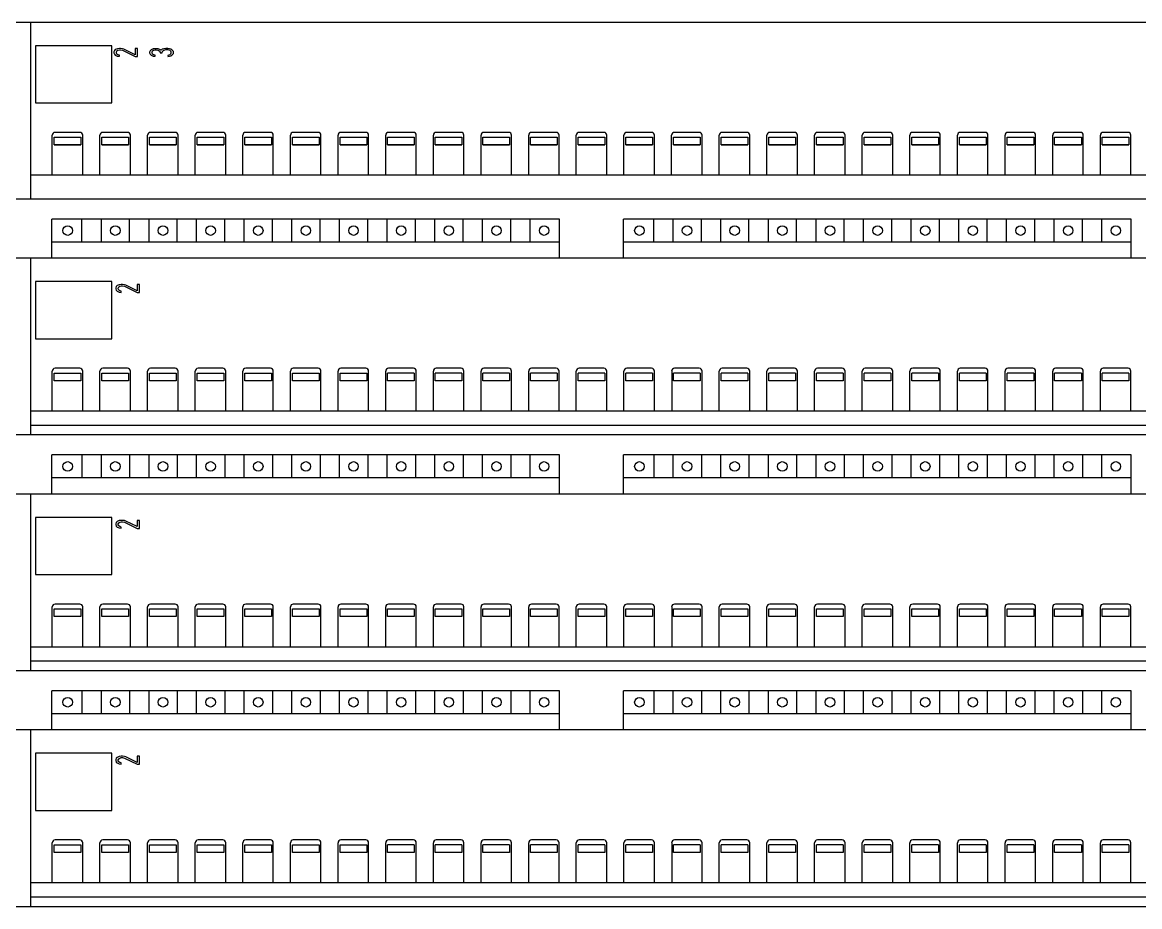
# Model space of a CAD drawing. Extents: x 10 to 610, y -247 to 1644.
# Drawn here: x 213.6 to 235.41, y 119.01 to 136.27 of the extents above; entities that cross this region are included whole.
import ezdxf

# ---------------------------------------------------------------- set-up
doc = ezdxf.new("R2010")
doc.units = 0
doc.header["$LTSCALE"] = 5
doc.header["$MEASUREMENT"] = 0
doc.layers.get('0').update_dxf_attribs({"linetype": 'CONTINUOUS'})

# ---------------------------------------------------------------- blocks, each defined once
blk = doc.blocks.new('L50')
at = {"color": 7, "linetype": 'Continuous'}
for p, q in [((285.5, 239.4), (-1.5, 239.4)), ((22.6, 220.85), (22.6, 239.4)), ((31.1, 236.95), (23.1, 236.95)), ((23.1, 236.95), (23.1, 230.95)), ((31.1, 230.95), (31.1, 236.95)), ((31.38, 236.45), (31.32, 236.31)), ((31.32, 236.31), (31.32, 236.21)), ((31.32, 236.21), (31.38, 236.05)), ((31.48, 236.54), (31.38, 236.45)), ((31.38, 236.05), (31.48, 235.95)), ((31.7, 236.63), (31.48, 236.54)), ((31.48, 235.95), (31.69, 235.86)), ((31.59, 236.28), (31.64, 236.4)), ((31.59, 236.19), (31.59, 236.28)), ((31.64, 236.07), (31.59, 236.19)), ((31.64, 236.4), (31.75, 236.47)), ((31.75, 236), (31.64, 236.07)), ((31.91, 236.66), (31.7, 236.63)), ((31.7, 235.86), (31.91, 235.84)), ((31.75, 236.47), (31.91, 236.52)), ((31.91, 235.95), (31.75, 236)), ((32.02, 236.66), (31.91, 236.66)), ((31.91, 236.52), (32.02, 236.52)), ((31.91, 235.84), (31.91, 235.95)), ((32.23, 236.63), (32.02, 236.66)), ((32.02, 236.52), (32.23, 236.47)), ((32.39, 236.59), (32.23, 236.63)), ((32.23, 236.47), (33.56, 235.81)), ((33.56, 236), (32.39, 236.59)), ((33.82, 236.66), (33.56, 236.66)), ((33.56, 236.66), (33.56, 236)), ((33.56, 235.81), (33.82, 235.81)), ((33.82, 235.81), (33.82, 236.66)), ((35.07, 236.26), (35.07, 236.21)), ((35.07, 236.21), (35.13, 236.05)), ((35.13, 236.42), (35.08, 236.27)), ((35.23, 236.52), (35.13, 236.43)), ((35.13, 236.05), (35.23, 235.95)), ((35.23, 235.95), (35.44, 235.86)), ((35.45, 236.61), (35.24, 236.52)), ((35.34, 236.28), (35.39, 236.4)), ((35.34, 236.19), (35.34, 236.28)), ((35.39, 236.07), (35.34, 236.19)), ((35.39, 236.4), (35.5, 236.47)), ((35.5, 236), (35.39, 236.07)), ((35.66, 236.63), (35.45, 236.61)), ((35.45, 235.86), (35.66, 235.84)), ((35.5, 236.47), (35.66, 236.52)), ((35.66, 235.95), (35.5, 236)), ((35.77, 236.63), (35.66, 236.63)), ((35.66, 236.52), (35.77, 236.52)), ((35.66, 235.84), (35.66, 235.95)), ((35.98, 236.61), (35.77, 236.63)), ((35.77, 236.52), (35.98, 236.47)), ((36.14, 236.56), (35.98, 236.61)), ((35.98, 236.47), (36.09, 236.42)), ((36.09, 236.42), (36.19, 236.28)), ((36.3, 236.47), (36.14, 236.56)), ((36.19, 236.28), (36.19, 236.19)), ((36.19, 236.19), (36.4, 236.19)), ((36.4, 236.59), (36.3, 236.47)), ((36.56, 236.63), (36.4, 236.59)), ((36.4, 236.28), (36.46, 236.42)), ((36.4, 236.19), (36.4, 236.28)), ((36.46, 236.42), (36.56, 236.49)), ((36.78, 236.66), (36.56, 236.63)), ((36.56, 236.49), (36.78, 236.54)), ((36.99, 236.66), (36.78, 236.66)), ((36.78, 236.54), (36.99, 236.54)), ((37.15, 236.63), (36.99, 236.66)), ((36.99, 236.54), (37.1, 236.52)), ((37.1, 235.95), (36.99, 235.93)), ((36.99, 235.93), (36.99, 235.84)), ((36.99, 235.81), (37.15, 235.84)), ((37.1, 236.52), (37.2, 236.47)), ((37.2, 236), (37.1, 235.95)), ((37.31, 236.59), (37.15, 236.63)), ((37.15, 235.84), (37.3, 235.88)), ((37.2, 236.47), (37.26, 236.42)), ((37.26, 236.05), (37.2, 236)), ((37.26, 236.42), (37.31, 236.31)), ((37.31, 236.16), (37.26, 236.05)), ((37.42, 236.52), (37.31, 236.59)), ((37.31, 236.31), (37.31, 236.16)), ((37.31, 235.88), (37.42, 235.95)), ((37.52, 236.42), (37.42, 236.52)), ((37.42, 235.95), (37.52, 236.05)), ((37.57, 236.33), (37.52, 236.42)), ((37.52, 236.05), (37.57, 236.14)), ((37.57, 236.14), (37.57, 236.33)), ((23.1, 230.95), (31.1, 230.95)), ((24.86, 223.35), (24.86, 227.55)), ((27.76, 227.85), (25.16, 227.85)), ((28.06, 223.35), (28.06, 227.55)), ((29.86, 223.35), (29.86, 227.55)), ((32.76, 227.85), (30.16, 227.85)), ((33.06, 223.35), (33.06, 227.55)), ((34.86, 223.35), (34.86, 227.55)), ((37.76, 227.85), (35.16, 227.85)), ((38.06, 223.35), (38.06, 227.55)), ((39.86, 223.35), (39.86, 227.55)), ((42.76, 227.85), (40.16, 227.85)), ((43.06, 223.35), (43.06, 227.55)), ((44.86, 223.35), (44.86, 227.55)), ((47.76, 227.85), (45.16, 227.85)), ((48.06, 223.35), (48.06, 227.55)), ((49.86, 223.35), (49.86, 227.55)), ((52.76, 227.85), (50.16, 227.85)), ((53.06, 223.35), (53.06, 227.55)), ((54.86, 223.35), (54.86, 227.55)), ((57.76, 227.85), (55.16, 227.85)), ((58.06, 223.35), (58.06, 227.55)), ((59.86, 223.35), (59.86, 227.55)), ((62.76, 227.85), (60.16, 227.85)), ((63.06, 223.35), (63.06, 227.55)), ((64.86, 223.35), (64.86, 227.55)), ((67.76, 227.85), (65.16, 227.85)), ((68.06, 223.35), (68.06, 227.55)), ((69.86, 223.35), (69.86, 227.55)), ((72.76, 227.85), (70.16, 227.85)), ((73.06, 223.35), (73.06, 227.55)), ((74.86, 223.35), (74.86, 227.55)), ((77.76, 227.85), (75.16, 227.85)), ((78.06, 223.35), (78.06, 227.55)), ((79.86, 223.35), (79.86, 227.55)), ((82.76, 227.85), (80.16, 227.85)), ((83.06, 223.35), (83.06, 227.55)), ((84.86, 223.35), (84.86, 227.55)), ((87.76, 227.85), (85.16, 227.85)), ((88.06, 223.35), (88.06, 227.55)), ((89.86, 223.35), (89.86, 227.55)), ((92.76, 227.85), (90.16, 227.85)), ((93.06, 223.35), (93.06, 227.55)), ((94.86, 223.35), (94.86, 227.55)), ((97.76, 227.85), (95.16, 227.85)), ((98.06, 223.35), (98.06, 227.55)), ((99.86, 223.35), (99.86, 227.55)), ((102.76, 227.85), (100.16, 227.85)), ((103.06, 223.35), (103.06, 227.55)), ((104.86, 223.35), (104.86, 227.55)), ((107.76, 227.85), (105.16, 227.85)), ((108.06, 223.35), (108.06, 227.55)), ((109.86, 223.35), (109.86, 227.55)), ((112.76, 227.85), (110.16, 227.85)), ((113.06, 223.35), (113.06, 227.55)), ((114.86, 223.35), (114.86, 227.55)), ((117.76, 227.85), (115.16, 227.85)), ((118.06, 223.35), (118.06, 227.55)), ((119.86, 223.35), (119.86, 227.55)), ((122.76, 227.85), (120.16, 227.85)), ((123.06, 223.35), (123.06, 227.55)), ((124.86, 223.35), (124.86, 227.55)), ((127.76, 227.85), (125.16, 227.85)), ((128.06, 223.35), (128.06, 227.55)), ((129.86, 223.35), (129.86, 227.55)), ((132.76, 227.85), (130.16, 227.85)), ((133.06, 223.35), (133.06, 227.55)), ((134.86, 223.35), (134.86, 227.55)), ((137.76, 227.85), (135.16, 227.85)), ((138.06, 223.35), (138.06, 227.55)), ((25.06, 227.37), (27.86, 227.37)), ((25.06, 227.35), (27.86, 227.35)), ((25.06, 226.55), (25.06, 227.35)), ((27.86, 226.55), (25.06, 226.55)), ((27.86, 226.53), (25.06, 226.53)), ((27.86, 227.35), (27.86, 226.55)), ((30.06, 227.37), (32.86, 227.37)), ((30.06, 227.35), (32.86, 227.35)), ((30.06, 226.55), (30.06, 227.35)), ((32.86, 226.55), (30.06, 226.55)), ((32.86, 226.53), (30.06, 226.53)), ((32.86, 227.35), (32.86, 226.55)), ((35.06, 227.37), (37.86, 227.37)), ((35.06, 227.35), (37.86, 227.35)), ((35.06, 226.55), (35.06, 227.35)), ((37.86, 226.55), (35.06, 226.55)), ((37.86, 226.53), (35.06, 226.53)), ((37.86, 227.35), (37.86, 226.55)), ((40.06, 227.37), (42.86, 227.37)), ((40.06, 227.35), (42.86, 227.35)), ((40.06, 226.55), (40.06, 227.35)), ((42.86, 226.55), (40.06, 226.55)), ((42.86, 226.53), (40.06, 226.53)), ((42.86, 227.35), (42.86, 226.55)), ((45.06, 227.37), (47.86, 227.37)), ((45.06, 227.35), (47.86, 227.35)), ((45.06, 226.55), (45.06, 227.35)), ((47.86, 226.55), (45.06, 226.55)), ((47.86, 226.53), (45.06, 226.53)), ((47.86, 227.35), (47.86, 226.55)), ((50.06, 227.37), (52.86, 227.37)), ((50.06, 227.35), (52.86, 227.35)), ((50.06, 226.55), (50.06, 227.35)), ((52.86, 226.55), (50.06, 226.55)), ((52.86, 226.53), (50.06, 226.53)), ((52.86, 227.35), (52.86, 226.55)), ((55.06, 227.37), (57.86, 227.37)), ((55.06, 227.35), (57.86, 227.35)), ((55.06, 226.55), (55.06, 227.35)), ((57.86, 226.55), (55.06, 226.55)), ((57.86, 226.53), (55.06, 226.53)), ((57.86, 227.35), (57.86, 226.55)), ((60.06, 227.37), (62.86, 227.37)), ((60.06, 227.35), (62.86, 227.35)), ((60.06, 226.55), (60.06, 227.35)), ((62.86, 226.55), (60.06, 226.55)), ((62.86, 226.53), (60.06, 226.53)), ((62.86, 227.35), (62.86, 226.55)), ((65.06, 227.37), (67.86, 227.37)), ((65.06, 227.35), (67.86, 227.35)), ((65.06, 226.55), (65.06, 227.35)), ((67.86, 226.55), (65.06, 226.55)), ((67.86, 226.53), (65.06, 226.53)), ((67.86, 227.35), (67.86, 226.55)), ((70.06, 227.37), (72.86, 227.37)), ((70.06, 227.35), (72.86, 227.35)), ((70.06, 226.55), (70.06, 227.35)), ((72.86, 226.55), (70.06, 226.55)), ((72.86, 226.53), (70.06, 226.53)), ((72.86, 227.35), (72.86, 226.55)), ((75.06, 227.37), (77.86, 227.37)), ((75.06, 227.35), (77.86, 227.35)), ((75.06, 226.55), (75.06, 227.35)), ((77.86, 226.55), (75.06, 226.55)), ((77.86, 226.53), (75.06, 226.53)), ((77.86, 227.35), (77.86, 226.55)), ((80.06, 227.37), (82.86, 227.37)), ((80.06, 227.35), (82.86, 227.35)), ((80.06, 226.55), (80.06, 227.35)), ((82.86, 226.55), (80.06, 226.55)), ((82.86, 226.53), (80.06, 226.53)), ((82.86, 227.35), (82.86, 226.55)), ((85.06, 227.37), (87.86, 227.37)), ((85.06, 227.35), (87.86, 227.35)), ((85.06, 226.55), (85.06, 227.35)), ((87.86, 226.55), (85.06, 226.55)), ((87.86, 226.53), (85.06, 226.53)), ((87.86, 227.35), (87.86, 226.55)), ((90.06, 227.37), (92.86, 227.37)), ((90.06, 227.35), (92.86, 227.35)), ((90.06, 226.55), (90.06, 227.35)), ((92.86, 226.55), (90.06, 226.55)), ((92.86, 226.53), (90.06, 226.53)), ((92.86, 227.35), (92.86, 226.55)), ((95.06, 227.37), (97.86, 227.37)), ((95.06, 227.35), (97.86, 227.35)), ((95.06, 226.55), (95.06, 227.35)), ((97.86, 226.55), (95.06, 226.55)), ((97.86, 226.53), (95.06, 226.53)), ((97.86, 227.35), (97.86, 226.55)), ((100.06, 227.37), (102.86, 227.37)), ((100.06, 227.35), (102.86, 227.35)), ((100.06, 226.55), (100.06, 227.35)), ((102.86, 226.55), (100.06, 226.55)), ((102.86, 226.53), (100.06, 226.53)), ((102.86, 227.35), (102.86, 226.55)), ((105.06, 227.37), (107.86, 227.37)), ((105.06, 227.35), (107.86, 227.35)), ((105.06, 226.55), (105.06, 227.35)), ((107.86, 226.55), (105.06, 226.55)), ((107.86, 226.53), (105.06, 226.53)), ((107.86, 227.35), (107.86, 226.55)), ((110.06, 227.37), (112.86, 227.37)), ((110.06, 227.35), (112.86, 227.35)), ((110.06, 226.55), (110.06, 227.35)), ((112.86, 226.55), (110.06, 226.55)), ((112.86, 226.53), (110.06, 226.53)), ((112.86, 227.35), (112.86, 226.55)), ((115.06, 227.37), (117.86, 227.37)), ((115.06, 227.35), (117.86, 227.35)), ((115.06, 226.55), (115.06, 227.35)), ((117.86, 226.55), (115.06, 226.55)), ((117.86, 226.53), (115.06, 226.53)), ((117.86, 227.35), (117.86, 226.55)), ((120.06, 227.37), (122.86, 227.37)), ((120.06, 227.35), (122.86, 227.35)), ((120.06, 226.55), (120.06, 227.35)), ((122.86, 226.55), (120.06, 226.55)), ((122.86, 226.53), (120.06, 226.53)), ((122.86, 227.35), (122.86, 226.55)), ((125.06, 227.37), (127.86, 227.37)), ((125.06, 227.35), (127.86, 227.35)), ((125.06, 226.55), (125.06, 227.35)), ((127.86, 226.55), (125.06, 226.55)), ((127.86, 226.53), (125.06, 226.53)), ((127.86, 227.35), (127.86, 226.55)), ((130.06, 227.37), (132.86, 227.37)), ((130.06, 227.35), (132.86, 227.35)), ((130.06, 226.55), (130.06, 227.35)), ((132.86, 226.55), (130.06, 226.55)), ((132.86, 226.53), (130.06, 226.53)), ((132.86, 227.35), (132.86, 226.55)), ((135.06, 227.37), (137.86, 227.37)), ((135.06, 227.35), (137.86, 227.35)), ((135.06, 226.55), (135.06, 227.35)), ((137.86, 226.55), (135.06, 226.55)), ((137.86, 226.53), (135.06, 226.53)), ((137.86, 227.35), (137.86, 226.55)), ((271.96, 223.35), (22.6, 223.35)), ((268.96, 220.85), (11.93, 220.85)), ((78.1, 218.75), (24.8, 218.75)), ((24.8, 214.65), (24.8, 218.75)), ((27.98, 216.35), (27.98, 218.75)), ((29.98, 218.75), (29.98, 216.35)), ((32.98, 216.35), (32.98, 218.75)), ((34.98, 218.75), (34.98, 216.35)), ((37.98, 216.35), (37.98, 218.75)), ((39.98, 218.75), (39.98, 216.35)), ((42.98, 216.35), (42.98, 218.75)), ((44.98, 218.75), (44.98, 216.35)), ((47.98, 216.35), (47.98, 218.75)), ((49.98, 218.75), (49.98, 216.35)), ((52.98, 216.35), (52.98, 218.75)), ((54.98, 218.75), (54.98, 216.35)), ((57.98, 216.35), (57.98, 218.75)), ((59.98, 218.75), (59.98, 216.35)), ((62.98, 216.35), (62.98, 218.75)), ((64.98, 218.75), (64.98, 216.35)), ((67.98, 216.35), (67.98, 218.75)), ((69.98, 218.75), (69.98, 216.35)), ((72.98, 216.35), (72.98, 218.75)), ((74.98, 218.75), (74.98, 216.35)), ((78.1, 214.65), (78.1, 218.75)), ((138.1, 218.75), (84.8, 218.75)), ((84.8, 214.65), (84.8, 218.75)), ((87.98, 216.35), (87.98, 218.75)), ((89.98, 218.75), (89.98, 216.35)), ((92.98, 216.35), (92.98, 218.75)), ((94.98, 218.75), (94.98, 216.35)), ((97.98, 216.35), (97.98, 218.75)), ((99.98, 218.75), (99.98, 216.35)), ((102.98, 216.35), (102.98, 218.75)), ((104.98, 218.75), (104.98, 216.35)), ((107.98, 216.35), (107.98, 218.75)), ((109.98, 218.75), (109.98, 216.35)), ((112.98, 216.35), (112.98, 218.75)), ((114.98, 218.75), (114.98, 216.35)), ((117.98, 216.35), (117.98, 218.75)), ((119.98, 218.75), (119.98, 216.35)), ((122.98, 216.35), (122.98, 218.75)), ((124.98, 218.75), (124.98, 216.35)), ((127.98, 216.35), (127.98, 218.75)), ((129.98, 218.75), (129.98, 216.35)), ((132.98, 216.35), (132.98, 218.75)), ((134.98, 218.75), (134.98, 216.35)), ((138.1, 214.65), (138.1, 218.75)), ((78.1, 216.35), (24.8, 216.35)), ((138.1, 216.35), (84.8, 216.35)), ((285.5, 214.65), (-1.5, 214.65)), ((285.5, 214.65), (-1.5, 214.65)), ((22.6, 196.1), (22.6, 214.65)), ((31.1, 212.2), (23.1, 212.2)), ((23.1, 212.2), (23.1, 206.2)), ((31.1, 206.2), (31.1, 212.2)), ((31.58, 211.67), (31.53, 211.53)), ((31.53, 211.53), (31.53, 211.44)), ((31.53, 211.44), (31.58, 211.28)), ((31.69, 211.77), (31.58, 211.67)), ((31.58, 211.28), (31.69, 211.18)), ((31.9, 211.86), (31.69, 211.77)), ((31.69, 211.18), (31.89, 211.09)), ((31.79, 211.51), (31.85, 211.63)), ((31.79, 211.42), (31.79, 211.51)), ((31.85, 211.3), (31.79, 211.42)), ((31.85, 211.63), (31.95, 211.7)), ((31.95, 211.23), (31.85, 211.3)), ((32.11, 211.88), (31.9, 211.86)), ((31.9, 211.09), (32.11, 211.07)), ((31.95, 211.7), (32.11, 211.74)), ((32.11, 211.18), (31.95, 211.23)), ((32.22, 211.88), (32.11, 211.88)), ((32.11, 211.74), (32.22, 211.74)), ((32.11, 211.07), (32.11, 211.18)), ((32.43, 211.86), (32.22, 211.88)), ((32.22, 211.74), (32.43, 211.7)), ((32.59, 211.81), (32.43, 211.86)), ((32.43, 211.7), (33.76, 211.04)), ((33.76, 211.23), (32.59, 211.81)), ((34.03, 211.88), (33.76, 211.88)), ((33.76, 211.88), (33.76, 211.23)), ((34.03, 211.04), (34.03, 211.88)), ((33.76, 211.04), (34.03, 211.04)), ((23.1, 206.2), (31.1, 206.2)), ((27.76, 203.1), (25.16, 203.1)), ((32.76, 203.1), (30.16, 203.1)), ((37.76, 203.1), (35.16, 203.1)), ((42.76, 203.1), (40.16, 203.1)), ((47.76, 203.1), (45.16, 203.1)), ((52.76, 203.1), (50.16, 203.1)), ((57.76, 203.1), (55.16, 203.1)), ((62.76, 203.1), (60.16, 203.1)), ((67.76, 203.1), (65.16, 203.1)), ((72.76, 203.1), (70.16, 203.1)), ((77.76, 203.1), (75.16, 203.1)), ((82.76, 203.1), (80.16, 203.1)), ((87.76, 203.1), (85.16, 203.1)), ((92.76, 203.1), (90.16, 203.1)), ((97.76, 203.1), (95.16, 203.1)), ((102.76, 203.1), (100.16, 203.1)), ((107.76, 203.1), (105.16, 203.1)), ((112.76, 203.1), (110.16, 203.1)), ((117.76, 203.1), (115.16, 203.1)), ((122.76, 203.1), (120.16, 203.1)), ((127.76, 203.1), (125.16, 203.1)), ((132.76, 203.1), (130.16, 203.1)), ((137.76, 203.1), (135.16, 203.1)), ((24.86, 198.6), (24.86, 202.8)), ((25.06, 202.6), (27.86, 202.6)), ((25.06, 201.8), (25.06, 202.6)), ((27.86, 201.8), (25.06, 201.8)), ((27.86, 202.6), (27.86, 201.8)), ((28.06, 198.6), (28.06, 202.8)), ((29.86, 198.6), (29.86, 202.8)), ((30.06, 202.6), (32.86, 202.6)), ((30.06, 201.8), (30.06, 202.6)), ((32.86, 201.8), (30.06, 201.8)), ((32.86, 202.6), (32.86, 201.8)), ((33.06, 198.6), (33.06, 202.8)), ((34.86, 198.6), (34.86, 202.8)), ((35.06, 202.6), (37.86, 202.6)), ((35.06, 201.8), (35.06, 202.6)), ((37.86, 201.8), (35.06, 201.8)), ((37.86, 202.6), (37.86, 201.8)), ((38.06, 198.6), (38.06, 202.8)), ((39.86, 198.6), (39.86, 202.8)), ((40.06, 202.6), (42.86, 202.6)), ((40.06, 201.8), (40.06, 202.6)), ((42.86, 201.8), (40.06, 201.8)), ((42.86, 202.6), (42.86, 201.8)), ((43.06, 198.6), (43.06, 202.8)), ((44.86, 198.6), (44.86, 202.8)), ((45.06, 202.6), (47.86, 202.6)), ((45.06, 201.8), (45.06, 202.6)), ((47.86, 201.8), (45.06, 201.8)), ((47.86, 202.6), (47.86, 201.8)), ((48.06, 198.6), (48.06, 202.8)), ((49.86, 198.6), (49.86, 202.8)), ((50.06, 202.6), (52.86, 202.6)), ((50.06, 201.8), (50.06, 202.6)), ((52.86, 201.8), (50.06, 201.8)), ((52.86, 202.6), (52.86, 201.8)), ((53.06, 198.6), (53.06, 202.8)), ((54.86, 198.6), (54.86, 202.8)), ((55.06, 202.6), (57.86, 202.6)), ((55.06, 201.8), (55.06, 202.6)), ((57.86, 201.8), (55.06, 201.8)), ((57.86, 202.6), (57.86, 201.8)), ((58.06, 198.6), (58.06, 202.8)), ((59.86, 198.6), (59.86, 202.8)), ((60.06, 202.62), (62.86, 202.62)), ((60.06, 201.8), (60.06, 202.6)), ((62.86, 201.8), (60.06, 201.8)), ((62.86, 202.6), (62.86, 201.8)), ((63.06, 198.6), (63.06, 202.8)), ((64.86, 198.6), (64.86, 202.8)), ((65.06, 202.62), (67.86, 202.62)), ((65.06, 201.8), (65.06, 202.6)), ((67.86, 201.8), (65.06, 201.8)), ((67.86, 202.6), (67.86, 201.8)), ((68.06, 198.6), (68.06, 202.8)), ((69.86, 198.6), (69.86, 202.8)), ((70.06, 202.62), (72.86, 202.62)), ((70.06, 201.8), (70.06, 202.6)), ((72.86, 201.8), (70.06, 201.8)), ((72.86, 202.6), (72.86, 201.8)), ((73.06, 198.6), (73.06, 202.8)), ((74.86, 198.6), (74.86, 202.8)), ((75.06, 202.62), (77.86, 202.62)), ((75.06, 201.8), (75.06, 202.6)), ((77.86, 201.8), (75.06, 201.8)), ((77.86, 202.6), (77.86, 201.8)), ((78.06, 198.6), (78.06, 202.8)), ((79.86, 198.6), (79.86, 202.8)), ((80.06, 202.62), (82.86, 202.62)), ((80.06, 201.8), (80.06, 202.6)), ((82.86, 201.8), (80.06, 201.8)), ((82.86, 202.6), (82.86, 201.8)), ((83.06, 198.6), (83.06, 202.8)), ((84.86, 198.6), (84.86, 202.8)), ((85.06, 202.62), (87.86, 202.62)), ((85.06, 201.8), (85.06, 202.6)), ((87.86, 201.8), (85.06, 201.8)), ((87.86, 202.6), (87.86, 201.8)), ((88.06, 198.6), (88.06, 202.8)), ((89.87, 202.8), (89.87, 198.6)), ((90.06, 202.62), (92.86, 202.62)), ((90.06, 201.8), (90.06, 202.6)), ((92.86, 201.8), (90.06, 201.8)), ((92.86, 202.6), (92.86, 201.8)), ((93.06, 198.6), (93.06, 202.8)), ((94.86, 198.6), (94.86, 202.8)), ((95.06, 202.62), (97.86, 202.62)), ((95.06, 201.8), (95.06, 202.6)), ((97.86, 201.8), (95.06, 201.8)), ((97.86, 202.6), (97.86, 201.8)), ((98.06, 198.6), (98.06, 202.8)), ((99.86, 198.6), (99.86, 202.8)), ((100.06, 202.62), (102.86, 202.62)), ((100.06, 201.8), (100.06, 202.6)), ((102.86, 201.8), (100.06, 201.8)), ((102.86, 202.6), (102.86, 201.8)), ((103.06, 198.6), (103.06, 202.8)), ((104.86, 198.6), (104.86, 202.8)), ((105.06, 202.62), (107.86, 202.62)), ((105.06, 201.8), (105.06, 202.6)), ((107.86, 201.8), (105.06, 201.8)), ((107.86, 202.6), (107.86, 201.8)), ((108.06, 198.6), (108.06, 202.8)), ((109.86, 198.6), (109.86, 202.8)), ((110.06, 202.62), (112.86, 202.62)), ((110.06, 201.8), (110.06, 202.6)), ((112.86, 201.8), (110.06, 201.8)), ((112.86, 202.6), (112.86, 201.8)), ((113.06, 198.6), (113.06, 202.8)), ((114.86, 198.6), (114.86, 202.8)), ((115.06, 202.62), (117.86, 202.62)), ((115.06, 201.8), (115.06, 202.6)), ((117.86, 201.8), (115.06, 201.8)), ((117.86, 202.6), (117.86, 201.8)), ((118.06, 198.6), (118.06, 202.8)), ((119.86, 198.6), (119.86, 202.8)), ((120.06, 202.62), (122.86, 202.62)), ((120.06, 201.8), (120.06, 202.6)), ((122.86, 201.8), (120.06, 201.8)), ((122.86, 202.6), (122.86, 201.8)), ((123.06, 198.6), (123.06, 202.8)), ((124.86, 198.6), (124.86, 202.8)), ((125.06, 202.62), (127.86, 202.62)), ((125.06, 201.8), (125.06, 202.6)), ((127.86, 201.8), (125.06, 201.8)), ((127.86, 202.6), (127.86, 201.8)), ((128.06, 198.6), (128.06, 202.8)), ((129.86, 198.6), (129.86, 202.8)), ((130.06, 202.62), (132.86, 202.62)), ((130.06, 201.8), (130.06, 202.6)), ((132.86, 201.8), (130.06, 201.8)), ((132.86, 202.6), (132.86, 201.8)), ((133.06, 198.6), (133.06, 202.8)), ((134.86, 198.6), (134.86, 202.8)), ((135.06, 202.62), (137.86, 202.62)), ((135.06, 201.8), (135.06, 202.6)), ((137.86, 201.8), (135.06, 201.8)), ((137.86, 202.6), (137.86, 201.8)), ((138.06, 198.6), (138.06, 202.8)), ((271.96, 198.6), (22.6, 198.6)), ((268.96, 197.1), (22.6, 197.1)), ((268.96, 196.1), (11.93, 196.1)), ((78.1, 194), (24.8, 194)), ((24.8, 189.9), (24.8, 194)), ((27.98, 194), (27.98, 191.6)), ((29.98, 194), (29.98, 191.6)), ((32.98, 194), (32.98, 191.6)), ((34.98, 194), (34.98, 191.6)), ((37.98, 194), (37.98, 191.6)), ((39.98, 194), (39.98, 191.6)), ((42.98, 194), (42.98, 191.6)), ((44.98, 194), (44.98, 191.6)), ((47.98, 194), (47.98, 191.6)), ((49.98, 194), (49.98, 191.6)), ((52.98, 194), (52.98, 191.6)), ((54.98, 194), (54.98, 191.6)), ((57.98, 194), (57.98, 191.6)), ((59.98, 194), (59.98, 191.6)), ((62.98, 194), (62.98, 191.6)), ((64.98, 194), (64.98, 191.6)), ((67.98, 194), (67.98, 191.6)), ((69.98, 194), (69.98, 191.6)), ((72.98, 194), (72.98, 191.6)), ((74.98, 194), (74.98, 191.6)), ((78.1, 189.9), (78.1, 194)), ((138.1, 194), (84.8, 194)), ((84.8, 189.9), (84.8, 194)), ((87.98, 194), (87.98, 191.6)), ((89.98, 194), (89.98, 191.6)), ((92.98, 194), (92.98, 191.6)), ((94.98, 194), (94.98, 191.6)), ((97.98, 194), (97.98, 191.6)), ((99.98, 194), (99.98, 191.6)), ((102.98, 194), (102.98, 191.6)), ((104.98, 194), (104.98, 191.6)), ((107.98, 194), (107.98, 191.6)), ((109.98, 194), (109.98, 191.6)), ((112.98, 194), (112.98, 191.6)), ((114.98, 194), (114.98, 191.6)), ((117.98, 194), (117.98, 191.6)), ((119.98, 194), (119.98, 191.6)), ((122.98, 194), (122.98, 191.6)), ((124.98, 194), (124.98, 191.6)), ((127.98, 194), (127.98, 191.6)), ((129.98, 194), (129.98, 191.6)), ((132.98, 194), (132.98, 191.6)), ((134.98, 194), (134.98, 191.6)), ((138.1, 189.9), (138.1, 194)), ((78.1, 191.6), (24.8, 191.6)), ((138.1, 191.6), (84.8, 191.6)), ((285.5, 189.9), (-1.5, 189.9)), ((285.5, 189.9), (-1.5, 189.9)), ((22.6, 171.35), (22.6, 189.9)), ((31.1, 187.45), (23.1, 187.45)), ((23.1, 187.45), (23.1, 181.45)), ((31.1, 181.45), (31.1, 187.45)), ((31.58, 186.92), (31.53, 186.78)), ((31.53, 186.78), (31.53, 186.69)), ((31.53, 186.69), (31.58, 186.53)), ((31.69, 187.02), (31.58, 186.92)), ((31.58, 186.53), (31.69, 186.43)), ((31.9, 187.11), (31.69, 187.02)), ((31.79, 186.76), (31.85, 186.88)), ((31.79, 186.67), (31.79, 186.76)), ((31.85, 186.55), (31.79, 186.67)), ((31.85, 186.88), (31.95, 186.95)), ((31.95, 186.48), (31.85, 186.55)), ((32.11, 187.13), (31.9, 187.11)), ((31.95, 186.95), (32.11, 186.99)), ((32.11, 186.43), (31.95, 186.48)), ((32.22, 187.13), (32.11, 187.13)), ((32.11, 186.99), (32.22, 186.99)), ((32.43, 187.11), (32.22, 187.13)), ((32.22, 186.99), (32.43, 186.95)), ((32.59, 187.06), (32.43, 187.11)), ((32.43, 186.95), (33.76, 186.29)), ((33.76, 186.48), (32.59, 187.06)), ((34.03, 187.13), (33.76, 187.13)), ((33.76, 187.13), (33.76, 186.48)), ((34.03, 186.29), (34.03, 187.13)), ((31.69, 186.43), (31.89, 186.34)), ((31.9, 186.34), (32.11, 186.32)), ((32.11, 186.32), (32.11, 186.43)), ((33.76, 186.29), (34.03, 186.29)), ((23.1, 181.45), (31.1, 181.45)), ((27.76, 178.35), (25.16, 178.35)), ((32.76, 178.35), (30.16, 178.35)), ((37.76, 178.35), (35.16, 178.35)), ((42.76, 178.35), (40.16, 178.35)), ((47.76, 178.35), (45.16, 178.35)), ((52.76, 178.35), (50.16, 178.35)), ((57.76, 178.35), (55.16, 178.35)), ((62.76, 178.35), (60.16, 178.35)), ((67.76, 178.35), (65.16, 178.35)), ((72.76, 178.35), (70.16, 178.35)), ((77.76, 178.35), (75.16, 178.35)), ((82.76, 178.35), (80.16, 178.35)), ((87.76, 178.35), (85.16, 178.35)), ((92.76, 178.35), (90.16, 178.35)), ((97.76, 178.35), (95.16, 178.35)), ((102.76, 178.35), (100.16, 178.35)), ((107.76, 178.35), (105.16, 178.35)), ((112.76, 178.35), (110.16, 178.35)), ((117.76, 178.35), (115.16, 178.35)), ((122.76, 178.35), (120.16, 178.35)), ((127.76, 178.35), (125.16, 178.35)), ((132.76, 178.35), (130.16, 178.35)), ((137.76, 178.35), (135.16, 178.35)), ((24.86, 173.85), (24.86, 178.05)), ((25.06, 177.85), (27.86, 177.85)), ((25.06, 177.05), (25.06, 177.85)), ((27.86, 177.85), (27.86, 177.05)), ((28.06, 173.85), (28.06, 178.05)), ((29.86, 173.85), (29.86, 178.05)), ((30.06, 177.85), (32.86, 177.85)), ((30.06, 177.05), (30.06, 177.85)), ((32.86, 177.85), (32.86, 177.05)), ((33.06, 173.85), (33.06, 178.05)), ((34.86, 173.85), (34.86, 178.05)), ((35.06, 177.85), (37.86, 177.85)), ((35.06, 177.05), (35.06, 177.85)), ((37.86, 177.85), (37.86, 177.05)), ((38.06, 173.85), (38.06, 178.05)), ((39.86, 173.85), (39.86, 178.05)), ((40.06, 177.85), (42.86, 177.85)), ((40.06, 177.05), (40.06, 177.85)), ((42.86, 177.85), (42.86, 177.05)), ((43.06, 173.85), (43.06, 178.05)), ((44.86, 173.85), (44.86, 178.05)), ((45.06, 177.85), (47.86, 177.85)), ((45.06, 177.05), (45.06, 177.85)), ((47.86, 177.85), (47.86, 177.05)), ((48.06, 173.85), (48.06, 178.05)), ((49.86, 173.85), (49.86, 178.05)), ((50.06, 177.85), (52.86, 177.85)), ((50.06, 177.05), (50.06, 177.85)), ((52.86, 177.85), (52.86, 177.05)), ((53.06, 173.85), (53.06, 178.05)), ((54.86, 173.85), (54.86, 178.05)), ((55.06, 177.85), (57.86, 177.85)), ((55.06, 177.05), (55.06, 177.85)), ((57.86, 177.85), (57.86, 177.05)), ((58.06, 173.85), (58.06, 178.05)), ((59.86, 173.85), (59.86, 178.05)), ((60.06, 177.87), (62.86, 177.87)), ((60.06, 177.05), (60.06, 177.85)), ((62.86, 177.85), (62.86, 177.05)), ((63.06, 173.85), (63.06, 178.05)), ((64.86, 173.85), (64.86, 178.05)), ((65.06, 177.87), (67.86, 177.87)), ((65.06, 177.05), (65.06, 177.85)), ((67.86, 177.85), (67.86, 177.05)), ((68.06, 173.85), (68.06, 178.05)), ((69.86, 173.85), (69.86, 178.05)), ((70.06, 177.87), (72.86, 177.87)), ((70.06, 177.05), (70.06, 177.85)), ((72.86, 177.85), (72.86, 177.05)), ((73.06, 173.85), (73.06, 178.05)), ((74.86, 173.85), (74.86, 178.05)), ((75.06, 177.87), (77.86, 177.87)), ((75.06, 177.05), (75.06, 177.85)), ((77.86, 177.85), (77.86, 177.05)), ((78.06, 173.85), (78.06, 178.05)), ((79.86, 173.85), (79.86, 178.05)), ((80.06, 177.87), (82.86, 177.87)), ((80.06, 177.05), (80.06, 177.85)), ((82.86, 177.85), (82.86, 177.05)), ((83.06, 173.85), (83.06, 178.05)), ((84.86, 173.85), (84.86, 178.05)), ((85.06, 177.87), (87.86, 177.87)), ((85.06, 177.05), (85.06, 177.85)), ((87.86, 177.85), (87.86, 177.05)), ((88.06, 173.85), (88.06, 178.05)), ((89.87, 178.05), (89.87, 173.85)), ((90.06, 177.87), (92.86, 177.87)), ((90.06, 177.05), (90.06, 177.85)), ((92.86, 177.85), (92.86, 177.05)), ((93.06, 173.85), (93.06, 178.05)), ((94.86, 173.85), (94.86, 178.05)), ((95.06, 177.87), (97.86, 177.87)), ((95.06, 177.05), (95.06, 177.85)), ((97.86, 177.85), (97.86, 177.05)), ((98.06, 173.85), (98.06, 178.05)), ((99.86, 173.85), (99.86, 178.05)), ((100.06, 177.87), (102.86, 177.87)), ((100.06, 177.05), (100.06, 177.85)), ((102.86, 177.85), (102.86, 177.05)), ((103.06, 173.85), (103.06, 178.05)), ((104.86, 173.85), (104.86, 178.05)), ((105.06, 177.87), (107.86, 177.87)), ((105.06, 177.05), (105.06, 177.85)), ((107.86, 177.85), (107.86, 177.05)), ((108.06, 173.85), (108.06, 178.05)), ((109.86, 173.85), (109.86, 178.05)), ((110.06, 177.87), (112.86, 177.87)), ((110.06, 177.05), (110.06, 177.85)), ((112.86, 177.85), (112.86, 177.05)), ((113.06, 173.85), (113.06, 178.05)), ((114.86, 173.85), (114.86, 178.05)), ((115.06, 177.87), (117.86, 177.87)), ((115.06, 177.05), (115.06, 177.85)), ((117.86, 177.85), (117.86, 177.05)), ((118.06, 173.85), (118.06, 178.05)), ((119.86, 173.85), (119.86, 178.05)), ((120.06, 177.87), (122.86, 177.87)), ((120.06, 177.05), (120.06, 177.85)), ((122.86, 177.85), (122.86, 177.05)), ((123.06, 173.85), (123.06, 178.05)), ((124.86, 173.85), (124.86, 178.05)), ((125.06, 177.87), (127.86, 177.87)), ((125.06, 177.05), (125.06, 177.85)), ((127.86, 177.85), (127.86, 177.05)), ((128.06, 173.85), (128.06, 178.05)), ((129.86, 173.85), (129.86, 178.05)), ((130.06, 177.87), (132.86, 177.87)), ((130.06, 177.05), (130.06, 177.85)), ((132.86, 177.85), (132.86, 177.05)), ((133.06, 173.85), (133.06, 178.05)), ((134.86, 173.85), (134.86, 178.05)), ((135.06, 177.87), (137.86, 177.87)), ((135.06, 177.05), (135.06, 177.85)), ((137.86, 177.85), (137.86, 177.05)), ((138.06, 173.85), (138.06, 178.05)), ((27.86, 177.05), (25.06, 177.05)), ((32.86, 177.05), (30.06, 177.05)), ((37.86, 177.05), (35.06, 177.05)), ((42.86, 177.05), (40.06, 177.05)), ((47.86, 177.05), (45.06, 177.05)), ((52.86, 177.05), (50.06, 177.05)), ((57.86, 177.05), (55.06, 177.05)), ((62.86, 177.05), (60.06, 177.05)), ((67.86, 177.05), (65.06, 177.05)), ((72.86, 177.05), (70.06, 177.05)), ((77.86, 177.05), (75.06, 177.05)), ((82.86, 177.05), (80.06, 177.05)), ((87.86, 177.05), (85.06, 177.05)), ((92.86, 177.05), (90.06, 177.05)), ((97.86, 177.05), (95.06, 177.05)), ((102.86, 177.05), (100.06, 177.05)), ((107.86, 177.05), (105.06, 177.05)), ((112.86, 177.05), (110.06, 177.05)), ((117.86, 177.05), (115.06, 177.05)), ((122.86, 177.05), (120.06, 177.05)), ((127.86, 177.05), (125.06, 177.05)), ((132.86, 177.05), (130.06, 177.05)), ((137.86, 177.05), (135.06, 177.05)), ((271.96, 173.85), (22.6, 173.85)), ((268.96, 171.35), (11.93, 171.35)), ((268.96, 172.35), (22.6, 172.35)), ((78.1, 169.25), (24.8, 169.25)), ((24.8, 165.15), (24.8, 169.25)), ((27.98, 169.25), (27.98, 166.85)), ((29.98, 169.25), (29.98, 166.85)), ((32.98, 169.25), (32.98, 166.85)), ((34.98, 169.25), (34.98, 166.85)), ((37.98, 169.25), (37.98, 166.85)), ((39.98, 169.25), (39.98, 166.85)), ((42.98, 169.25), (42.98, 166.85)), ((44.98, 169.25), (44.98, 166.85)), ((47.98, 169.25), (47.98, 166.85)), ((49.98, 169.25), (49.98, 166.85)), ((52.98, 169.25), (52.98, 166.85)), ((54.98, 169.25), (54.98, 166.85)), ((57.98, 169.25), (57.98, 166.85)), ((59.98, 169.25), (59.98, 166.85)), ((62.98, 169.25), (62.98, 166.85)), ((64.98, 169.25), (64.98, 166.85)), ((67.98, 169.25), (67.98, 166.85)), ((69.98, 169.25), (69.98, 166.85)), ((72.98, 169.25), (72.98, 166.85)), ((74.98, 169.25), (74.98, 166.85)), ((78.1, 165.15), (78.1, 169.25)), ((138.1, 169.25), (84.8, 169.25)), ((84.8, 165.15), (84.8, 169.25)), ((87.98, 169.25), (87.98, 166.85)), ((89.98, 169.25), (89.98, 166.85)), ((92.98, 169.25), (92.98, 166.85)), ((94.98, 169.25), (94.98, 166.85)), ((97.98, 169.25), (97.98, 166.85)), ((99.98, 169.25), (99.98, 166.85)), ((102.98, 169.25), (102.98, 166.85)), ((104.98, 169.25), (104.98, 166.85)), ((107.98, 169.25), (107.98, 166.85)), ((109.98, 169.25), (109.98, 166.85)), ((112.98, 169.25), (112.98, 166.85)), ((114.98, 169.25), (114.98, 166.85)), ((117.98, 169.25), (117.98, 166.85)), ((119.98, 169.25), (119.98, 166.85)), ((122.98, 169.25), (122.98, 166.85)), ((124.98, 169.25), (124.98, 166.85)), ((127.98, 169.25), (127.98, 166.85)), ((129.98, 169.25), (129.98, 166.85)), ((132.98, 169.25), (132.98, 166.85)), ((134.98, 169.25), (134.98, 166.85)), ((138.1, 165.15), (138.1, 169.25)), ((78.1, 166.85), (24.8, 166.85)), ((138.1, 166.85), (84.8, 166.85)), ((285.5, 165.15), (-1.5, 165.15)), ((285.5, 165.15), (-1.5, 165.15)), ((22.6, 146.6), (22.6, 165.15)), ((31.1, 162.7), (23.1, 162.7)), ((23.1, 162.7), (23.1, 156.7)), ((31.1, 156.7), (31.1, 162.7)), ((31.58, 162.17), (31.53, 162.03)), ((31.53, 162.03), (31.53, 161.94)), ((31.53, 161.94), (31.58, 161.78)), ((31.69, 162.27), (31.58, 162.17)), ((31.9, 162.36), (31.69, 162.27)), ((31.79, 162.01), (31.85, 162.13)), ((31.79, 161.92), (31.79, 162.01)), ((31.85, 161.8), (31.79, 161.92)), ((31.85, 162.13), (31.95, 162.2)), ((32.11, 162.38), (31.9, 162.36)), ((31.95, 162.2), (32.11, 162.24)), ((32.22, 162.38), (32.11, 162.38)), ((32.11, 162.24), (32.22, 162.24)), ((32.43, 162.36), (32.22, 162.38)), ((32.22, 162.24), (32.43, 162.2)), ((32.59, 162.31), (32.43, 162.36)), ((32.43, 162.2), (33.76, 161.54)), ((33.76, 161.73), (32.59, 162.31)), ((34.03, 162.38), (33.76, 162.38)), ((33.76, 162.38), (33.76, 161.73)), ((34.03, 161.54), (34.03, 162.38)), ((31.58, 161.78), (31.69, 161.68)), ((31.69, 161.68), (31.89, 161.59)), ((31.95, 161.73), (31.85, 161.8)), ((31.9, 161.59), (32.11, 161.57)), ((32.11, 161.68), (31.95, 161.73)), ((32.11, 161.57), (32.11, 161.68)), ((33.76, 161.54), (34.03, 161.54)), ((23.1, 156.7), (31.1, 156.7)), ((24.86, 149.1), (24.86, 153.3)), ((25.06, 153.1), (27.86, 153.1)), ((25.06, 152.3), (25.06, 153.1)), ((27.76, 153.6), (25.16, 153.6)), ((27.86, 153.1), (27.86, 152.3)), ((28.06, 149.1), (28.06, 153.3)), ((29.86, 149.1), (29.86, 153.3)), ((30.06, 153.1), (32.86, 153.1)), ((30.06, 152.3), (30.06, 153.1)), ((32.76, 153.6), (30.16, 153.6)), ((32.86, 153.1), (32.86, 152.3)), ((33.06, 149.1), (33.06, 153.3)), ((34.86, 149.1), (34.86, 153.3)), ((35.06, 153.1), (37.86, 153.1)), ((35.06, 152.3), (35.06, 153.1)), ((37.76, 153.6), (35.16, 153.6)), ((37.86, 153.1), (37.86, 152.3)), ((38.06, 149.1), (38.06, 153.3)), ((39.86, 149.1), (39.86, 153.3)), ((40.06, 153.1), (42.86, 153.1)), ((40.06, 152.3), (40.06, 153.1)), ((42.76, 153.6), (40.16, 153.6)), ((42.86, 153.1), (42.86, 152.3)), ((43.06, 149.1), (43.06, 153.3)), ((44.86, 149.1), (44.86, 153.3)), ((45.06, 153.1), (47.86, 153.1)), ((45.06, 152.3), (45.06, 153.1)), ((47.76, 153.6), (45.16, 153.6)), ((47.86, 153.1), (47.86, 152.3)), ((48.06, 149.1), (48.06, 153.3)), ((49.86, 149.1), (49.86, 153.3)), ((50.06, 153.1), (52.86, 153.1)), ((50.06, 152.3), (50.06, 153.1)), ((52.76, 153.6), (50.16, 153.6)), ((52.86, 153.1), (52.86, 152.3)), ((53.06, 149.1), (53.06, 153.3)), ((54.86, 149.1), (54.86, 153.3)), ((55.06, 153.1), (57.86, 153.1)), ((55.06, 152.3), (55.06, 153.1)), ((57.76, 153.6), (55.16, 153.6)), ((57.86, 153.1), (57.86, 152.3)), ((58.06, 149.1), (58.06, 153.3)), ((59.86, 149.1), (59.86, 153.3)), ((60.06, 153.12), (62.86, 153.12)), ((60.06, 152.3), (60.06, 153.1)), ((62.76, 153.6), (60.16, 153.6)), ((62.86, 153.1), (62.86, 152.3)), ((63.06, 149.1), (63.06, 153.3)), ((64.86, 149.1), (64.86, 153.3)), ((65.06, 153.12), (67.86, 153.12)), ((65.06, 152.3), (65.06, 153.1)), ((67.76, 153.6), (65.16, 153.6)), ((67.86, 153.1), (67.86, 152.3)), ((68.06, 149.1), (68.06, 153.3)), ((69.86, 149.1), (69.86, 153.3)), ((70.06, 153.12), (72.86, 153.12)), ((70.06, 152.3), (70.06, 153.1)), ((72.76, 153.6), (70.16, 153.6)), ((72.86, 153.1), (72.86, 152.3)), ((73.06, 149.1), (73.06, 153.3)), ((74.86, 149.1), (74.86, 153.3)), ((75.06, 153.12), (77.86, 153.12)), ((75.06, 152.3), (75.06, 153.1)), ((77.76, 153.6), (75.16, 153.6)), ((77.86, 153.1), (77.86, 152.3)), ((78.06, 149.1), (78.06, 153.3)), ((79.86, 149.1), (79.86, 153.3)), ((80.06, 153.12), (82.86, 153.12)), ((80.06, 152.3), (80.06, 153.1)), ((82.76, 153.6), (80.16, 153.6)), ((82.86, 153.1), (82.86, 152.3)), ((83.06, 149.1), (83.06, 153.3)), ((84.86, 149.1), (84.86, 153.3)), ((85.06, 153.12), (87.86, 153.12)), ((85.06, 152.3), (85.06, 153.1)), ((87.76, 153.6), (85.16, 153.6)), ((87.86, 153.1), (87.86, 152.3)), ((88.06, 149.1), (88.06, 153.3)), ((89.87, 153.3), (89.87, 149.1)), ((90.06, 153.12), (92.86, 153.12)), ((90.06, 152.3), (90.06, 153.1)), ((92.76, 153.6), (90.16, 153.6)), ((92.86, 153.1), (92.86, 152.3)), ((93.06, 149.1), (93.06, 153.3)), ((94.86, 149.1), (94.86, 153.3)), ((95.06, 153.12), (97.86, 153.12)), ((95.06, 152.3), (95.06, 153.1)), ((97.76, 153.6), (95.16, 153.6)), ((97.86, 153.1), (97.86, 152.3)), ((98.06, 149.1), (98.06, 153.3)), ((99.86, 149.1), (99.86, 153.3)), ((100.06, 153.12), (102.86, 153.12)), ((100.06, 152.3), (100.06, 153.1)), ((102.76, 153.6), (100.16, 153.6)), ((102.86, 153.1), (102.86, 152.3)), ((103.06, 149.1), (103.06, 153.3)), ((104.86, 149.1), (104.86, 153.3)), ((105.06, 153.12), (107.86, 153.12)), ((105.06, 152.3), (105.06, 153.1)), ((107.76, 153.6), (105.16, 153.6)), ((107.86, 153.1), (107.86, 152.3)), ((108.06, 149.1), (108.06, 153.3)), ((109.86, 149.1), (109.86, 153.3)), ((110.06, 153.12), (112.86, 153.12)), ((110.06, 152.3), (110.06, 153.1)), ((112.76, 153.6), (110.16, 153.6)), ((112.86, 153.1), (112.86, 152.3)), ((113.06, 149.1), (113.06, 153.3)), ((114.86, 149.1), (114.86, 153.3)), ((115.06, 153.12), (117.86, 153.12)), ((115.06, 152.3), (115.06, 153.1)), ((117.76, 153.6), (115.16, 153.6)), ((117.86, 153.1), (117.86, 152.3)), ((118.06, 149.1), (118.06, 153.3)), ((119.86, 149.1), (119.86, 153.3)), ((120.06, 153.12), (122.86, 153.12)), ((120.06, 152.3), (120.06, 153.1)), ((122.76, 153.6), (120.16, 153.6)), ((122.86, 153.1), (122.86, 152.3)), ((123.06, 149.1), (123.06, 153.3)), ((124.86, 149.1), (124.86, 153.3)), ((125.06, 153.12), (127.86, 153.12)), ((125.06, 152.3), (125.06, 153.1)), ((127.76, 153.6), (125.16, 153.6)), ((127.86, 153.1), (127.86, 152.3)), ((128.06, 149.1), (128.06, 153.3)), ((129.86, 149.1), (129.86, 153.3)), ((130.06, 153.12), (132.86, 153.12)), ((130.06, 152.3), (130.06, 153.1)), ((132.76, 153.6), (130.16, 153.6)), ((132.86, 153.1), (132.86, 152.3)), ((133.06, 149.1), (133.06, 153.3)), ((134.86, 149.1), (134.86, 153.3)), ((135.06, 153.12), (137.86, 153.12)), ((135.06, 152.3), (135.06, 153.1)), ((137.76, 153.6), (135.16, 153.6)), ((137.86, 153.1), (137.86, 152.3)), ((138.06, 149.1), (138.06, 153.3)), ((27.86, 152.3), (25.06, 152.3)), ((32.86, 152.3), (30.06, 152.3)), ((37.86, 152.3), (35.06, 152.3)), ((42.86, 152.3), (40.06, 152.3)), ((47.86, 152.3), (45.06, 152.3)), ((52.86, 152.3), (50.06, 152.3)), ((57.86, 152.3), (55.06, 152.3)), ((62.86, 152.3), (60.06, 152.3)), ((67.86, 152.3), (65.06, 152.3)), ((72.86, 152.3), (70.06, 152.3)), ((77.86, 152.3), (75.06, 152.3)), ((82.86, 152.3), (80.06, 152.3)), ((87.86, 152.3), (85.06, 152.3)), ((92.86, 152.3), (90.06, 152.3)), ((97.86, 152.3), (95.06, 152.3)), ((102.86, 152.3), (100.06, 152.3)), ((107.86, 152.3), (105.06, 152.3)), ((112.86, 152.3), (110.06, 152.3)), ((117.86, 152.3), (115.06, 152.3)), ((122.86, 152.3), (120.06, 152.3)), ((127.86, 152.3), (125.06, 152.3)), ((132.86, 152.3), (130.06, 152.3)), ((137.86, 152.3), (135.06, 152.3)), ((271.96, 149.1), (22.6, 149.1)), ((268.96, 146.6), (11.93, 146.6)), ((268.96, 147.6), (22.6, 147.6))]:
    blk.add_line(p, q, dxfattribs=at)
for centre in [(26.48, 217.55), (31.48, 217.55), (36.48, 217.55), (41.48, 217.55), (46.48, 217.55), (51.48, 217.55), (56.48, 217.55), (61.48, 217.55), (66.48, 217.55), (71.48, 217.55), (76.48, 217.55), (86.48, 217.55), (91.48, 217.55), (96.48, 217.55), (101.48, 217.55), (106.48, 217.55), (111.48, 217.55), (116.48, 217.55), (121.48, 217.55), (126.48, 217.55), (131.48, 217.55), (136.48, 217.55), (26.48, 192.8), (31.48, 192.8), (36.48, 192.8), (41.48, 192.8), (46.48, 192.8), (51.48, 192.8), (56.48, 192.8), (61.48, 192.8), (66.48, 192.8), (71.48, 192.8), (76.48, 192.8), (86.48, 192.8), (91.48, 192.8), (96.48, 192.8), (101.48, 192.8), (106.48, 192.8), (111.48, 192.8), (116.48, 192.8), (121.48, 192.8), (126.48, 192.8), (131.48, 192.8), (136.48, 192.8), (26.48, 168.05), (31.48, 168.05), (36.48, 168.05), (41.48, 168.05), (46.48, 168.05), (51.48, 168.05), (56.48, 168.05), (61.48, 168.05), (66.48, 168.05), (71.48, 168.05), (76.48, 168.05), (86.48, 168.05), (91.48, 168.05), (96.48, 168.05), (101.48, 168.05), (106.48, 168.05), (111.48, 168.05), (116.48, 168.05), (121.48, 168.05), (126.48, 168.05), (131.48, 168.05), (136.48, 168.05)]:
    blk.add_circle(centre, 0.5, dxfattribs=at)
for centre, start, end in [((25.16, 227.55), 90, 180), ((27.76, 227.55), 0, 90), ((30.16, 227.55), 90, 180), ((32.76, 227.55), 0, 90), ((35.16, 227.55), 90, 180), ((37.76, 227.55), 0, 90), ((40.16, 227.55), 90, 180), ((42.76, 227.55), 0, 90), ((45.16, 227.55), 90, 180), ((47.76, 227.55), 0, 90), ((50.16, 227.55), 90, 180), ((52.76, 227.55), 0, 90), ((55.16, 227.55), 90, 180), ((57.76, 227.55), 0, 90), ((60.16, 227.55), 90, 180), ((62.76, 227.55), 0, 90), ((65.16, 227.55), 90, 180), ((67.76, 227.55), 0, 90), ((70.16, 227.55), 90, 180), ((72.76, 227.55), 0, 90), ((75.16, 227.55), 90, 180), ((77.76, 227.55), 0, 90), ((80.16, 227.55), 90, 180), ((82.76, 227.55), 0, 90), ((85.16, 227.55), 90, 180), ((87.76, 227.55), 0, 90), ((90.16, 227.55), 90, 180), ((92.76, 227.55), 0, 90), ((95.16, 227.55), 90, 180), ((97.76, 227.55), 0, 90), ((100.16, 227.55), 90, 180), ((102.76, 227.55), 0, 90), ((105.16, 227.55), 90, 180), ((107.76, 227.55), 0, 90), ((110.16, 227.55), 90, 180), ((112.76, 227.55), 0, 90), ((115.16, 227.55), 90, 180), ((117.76, 227.55), 0, 90), ((120.16, 227.55), 90, 180), ((122.76, 227.55), 0, 90), ((125.16, 227.55), 90, 180), ((127.76, 227.55), 0, 90), ((130.16, 227.55), 90, 180), ((132.76, 227.55), 0, 90), ((135.16, 227.55), 90, 180), ((137.76, 227.55), 0, 90), ((25.16, 202.8), 90, 180), ((27.76, 202.8), 0, 90), ((30.16, 202.8), 90, 180), ((32.76, 202.8), 0, 90), ((35.16, 202.8), 90, 180), ((37.76, 202.8), 0, 90), ((40.16, 202.8), 90, 180), ((42.76, 202.8), 0, 90), ((45.16, 202.8), 90, 180), ((47.76, 202.8), 0, 90), ((50.16, 202.8), 90, 180), ((52.76, 202.8), 0, 90), ((55.16, 202.8), 90, 180), ((57.76, 202.8), 0, 90), ((60.16, 202.8), 90, 180), ((62.76, 202.8), 0, 90), ((65.16, 202.8), 90, 180), ((67.76, 202.8), 0, 90), ((70.16, 202.8), 90, 180), ((72.76, 202.8), 0, 90), ((75.16, 202.8), 90, 180), ((77.76, 202.8), 0, 90), ((80.16, 202.8), 90, 180), ((82.76, 202.8), 0, 90), ((85.16, 202.8), 90, 180), ((87.76, 202.8), 0, 90), ((90.16, 202.8), 90, 180), ((92.76, 202.8), 0, 90), ((95.16, 202.8), 90, 180), ((97.76, 202.8), 0, 90), ((100.16, 202.8), 90, 180), ((102.76, 202.8), 0, 90), ((105.16, 202.8), 90, 180), ((107.76, 202.8), 0, 90), ((110.16, 202.8), 90, 180), ((112.76, 202.8), 0, 90), ((115.16, 202.8), 90, 180), ((117.76, 202.8), 0, 90), ((120.16, 202.8), 90, 180), ((122.76, 202.8), 0, 90), ((125.16, 202.8), 90, 180), ((127.76, 202.8), 0, 90), ((130.16, 202.8), 90, 180), ((132.76, 202.8), 0, 90), ((135.16, 202.8), 90, 180), ((137.76, 202.8), 0, 90), ((25.16, 178.05), 90, 180), ((27.76, 178.05), 0, 90), ((30.16, 178.05), 90, 180), ((32.76, 178.05), 0, 90), ((35.16, 178.05), 90, 180), ((37.76, 178.05), 0, 90), ((40.16, 178.05), 90, 180), ((42.76, 178.05), 0, 90), ((45.16, 178.05), 90, 180), ((47.76, 178.05), 0, 90), ((50.16, 178.05), 90, 180), ((52.76, 178.05), 0, 90), ((55.16, 178.05), 90, 180), ((57.76, 178.05), 0, 90), ((60.16, 178.05), 90, 180), ((62.76, 178.05), 0, 90), ((65.16, 178.05), 90, 180), ((67.76, 178.05), 0, 90), ((70.16, 178.05), 90, 180), ((72.76, 178.05), 0, 90), ((75.16, 178.05), 90, 180), ((77.76, 178.05), 0, 90), ((80.16, 178.05), 90, 180), ((82.76, 178.05), 0, 90), ((85.16, 178.05), 90, 180), ((87.76, 178.05), 0, 90), ((90.16, 178.05), 90, 180), ((92.76, 178.05), 0, 90), ((95.16, 178.05), 90, 180), ((97.76, 178.05), 0, 90), ((100.16, 178.05), 90, 180), ((102.76, 178.05), 0, 90), ((105.16, 178.05), 90, 180), ((107.76, 178.05), 0, 90), ((110.16, 178.05), 90, 180), ((112.76, 178.05), 0, 90), ((115.16, 178.05), 90, 180), ((117.76, 178.05), 0, 90), ((120.16, 178.05), 90, 180), ((122.76, 178.05), 0, 90), ((125.16, 178.05), 90, 180), ((127.76, 178.05), 0, 90), ((130.16, 178.05), 90, 180), ((132.76, 178.05), 0, 90), ((135.16, 178.05), 90, 180), ((137.76, 178.05), 0, 90), ((25.16, 153.3), 90, 180), ((27.76, 153.3), 0, 90), ((30.16, 153.3), 90, 180), ((32.76, 153.3), 0, 90), ((35.16, 153.3), 90, 180), ((37.76, 153.3), 0, 90), ((40.16, 153.3), 90, 180), ((42.76, 153.3), 0, 90), ((45.16, 153.3), 90, 180), ((47.76, 153.3), 0, 90), ((50.16, 153.3), 90, 180), ((52.76, 153.3), 0, 90), ((55.16, 153.3), 90, 180), ((57.76, 153.3), 0, 90), ((60.16, 153.3), 90, 180), ((62.76, 153.3), 0, 90), ((65.16, 153.3), 90, 180), ((67.76, 153.3), 0, 90), ((70.16, 153.3), 90, 180), ((72.76, 153.3), 0, 90), ((75.16, 153.3), 90, 180), ((77.76, 153.3), 0, 90), ((80.16, 153.3), 90, 180), ((82.76, 153.3), 0, 90), ((85.16, 153.3), 90, 180), ((87.76, 153.3), 0, 90), ((90.16, 153.3), 90, 180), ((92.76, 153.3), 0, 90), ((95.16, 153.3), 90, 180), ((97.76, 153.3), 0, 90), ((100.16, 153.3), 90, 180), ((102.76, 153.3), 0, 90), ((105.16, 153.3), 90, 180), ((107.76, 153.3), 0, 90), ((110.16, 153.3), 90, 180), ((112.76, 153.3), 0, 90), ((115.16, 153.3), 90, 180), ((117.76, 153.3), 0, 90), ((120.16, 153.3), 90, 180), ((122.76, 153.3), 0, 90), ((125.16, 153.3), 90, 180), ((127.76, 153.3), 0, 90), ((130.16, 153.3), 90, 180), ((132.76, 153.3), 0, 90), ((135.16, 153.3), 90, 180), ((137.76, 153.3), 0, 90)]:
    blk.add_arc(centre, 0.3, start, end, dxfattribs=at)

msp = doc.modelspace()

# ---------------------------------------------------------------- block references
at = {"linetype": 'Continuous', "xscale": 0.1860223936625646, "yscale": 0.1860223936625646, "zscale": 0.1860223936625646}
msp.add_blockref('L50', (209.558, 91.74), dxfattribs=at)

doc.saveas('drawing.dxf')
